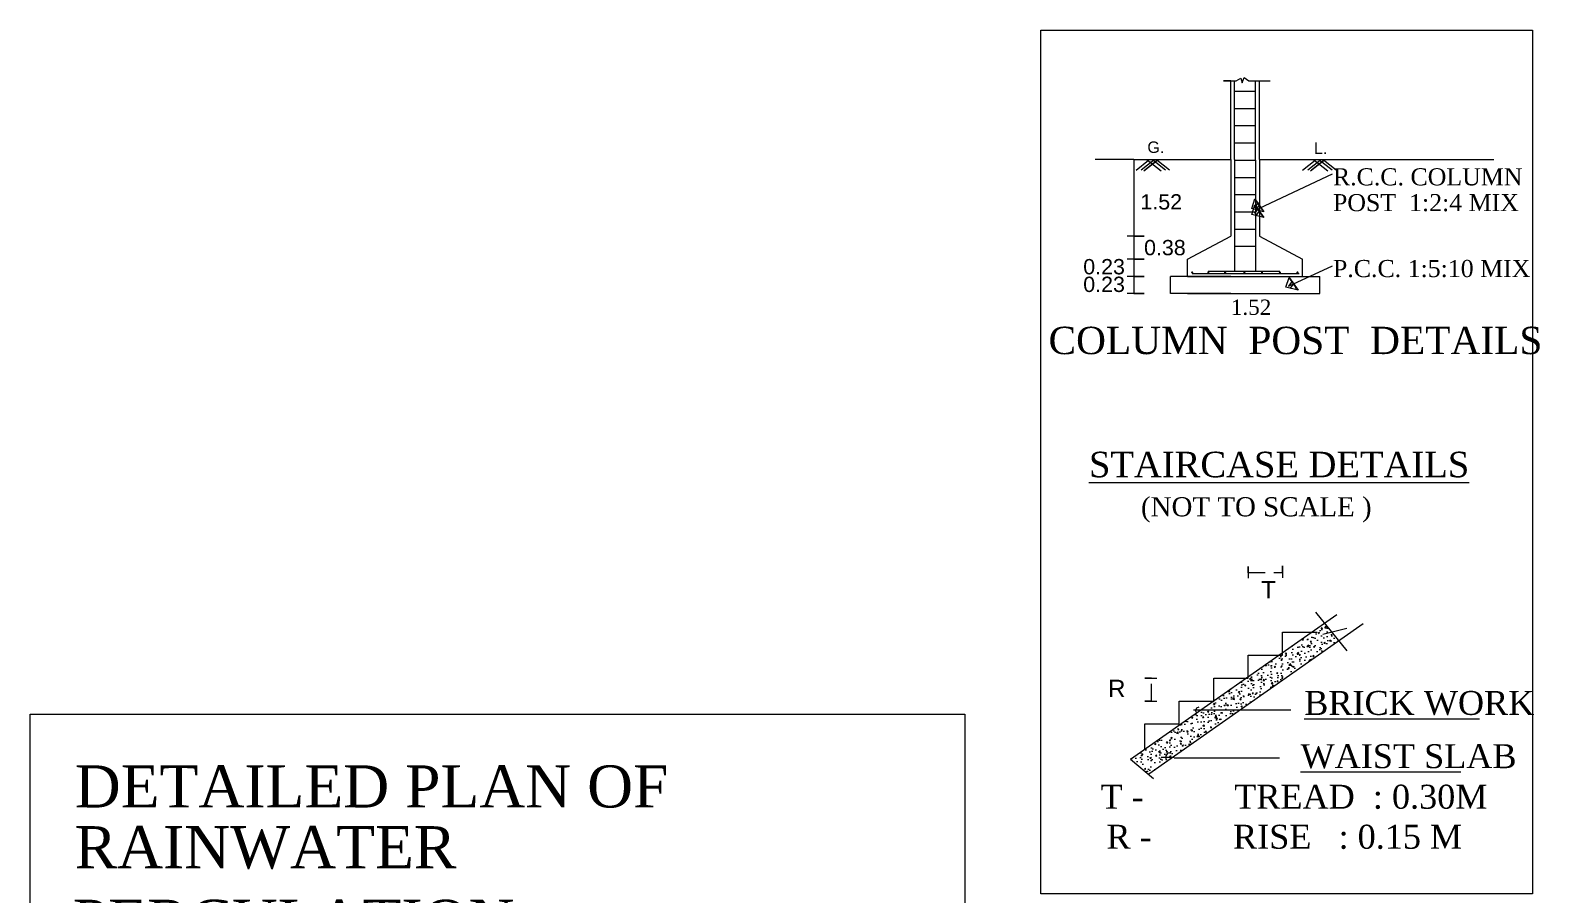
# Model space of a CAD drawing. Header units: metres. Extents: x 2066 to 2266, y 1708 to 2044.
# Drawn here: x 2115.61 to 2161.22, y 1830.43 to 1856.53 of the extents above; entities that cross this region are included whole.
import ezdxf

# ---------------------------------------------------------------- set-up
doc = ezdxf.new("R2010")
doc.units = ezdxf.units.M
doc.linetypes.add('DASHED2', pattern=[0.375, 0.25, -0.125])
doc.layers.add('00', color=5, linetype='Continuous')
doc.styles.add('00', font='romantic.ttf')
doc.styles.get("Standard").update_dxf_attribs({"font": 'arial.ttf'})
doc.dimstyles.get("Standard").update_dxf_attribs({"dimtxt": 0.18, "dimasz": 0.18, "dimexe": 0.18, "dimexo": 0.0625, "dimgap": 0.09, "dimtad": 0, "dimtih": 1, "dimtoh": 1, "dimdec": 4, "dimzin": 0, "dimdsep": 46, "dimtxsty": 'Standard', "dimcen": 0.09, "dimadec": 0, "dimazin": 0, "dimtfac": 1, "dimtdec": 4, "dimtofl": 0, "dimtmove": 0, "dimatfit": 3, "dimfxl": 0, "dimtolj": 1, "dimtzin": 0, "dimarcsym": 0})

# ---------------------------------------------------------------- blocks, each defined once
blk = doc.blocks.new('A$C70107E65')
at = {"layer": '00', "lineweight": 5}
h = blk.add_hatch(dxfattribs=at)
h.set_pattern_fill('AR-CONC', scale=0.0279862615920622, style=0)
h.set_pattern_definition([(49.99999999999996, (-79.38263200892106, -17.27929585354286), (0.20073431099835, -0.0175619766508331), [0.0209896961940467, -0.2308866581345132]), (355, (-79.38263200892106, -17.27929585354286), (-0.0388313111874091, 0.2105104582121996), [0.0167917569552374, -0.1847093265076109]), (100.4513999999998, (-79.365904150196, -17.28075935031666), (0.1619031489011078, 0.1929483537602943), [0.0178384963126773, -0.1962234655964284]), (46.18419999999998, (-79.38263200892106, -17.22332333035956), (0.2986808716862407, -0.0463225843347219), [0.0314845442910699, -0.3463299872017695]), (96.63559999999941, (-79.35774193880934, -17.22718356133919), (0.2615771497783063, 0.2726191755652245), [0.0267577453086033, -0.2943351513777141]), (351.1842000000001, (-79.38263200892106, -17.22332333035956), (0.2615769369665539, 0.2726193798718979), [0.0251876354328561, -0.2770639897614165]), (20.99999999999998, (-79.3546457473276, -17.2373164611563), (0.1670519690673399, -0.1126779759606607), [0.0209896961940466, -0.2308866581345127]), (326, (-79.3546457473276, -17.2373164611563), (0.0680948652851683, 0.2029423885417692), [0.0167917569552373, -0.1847093265076106]), (71.45140000000002, (-79.34072475587891, -17.24670630137916), (0.2351469027905171, 0.0902642285234249), [0.0178384963126775, -0.1962234655964299]), (37.50000000000001, (-79.38263200892106, -17.27929585354286), (0.0034030889183133, 0.093164544757128), [0, -0.1824704255802456, 0, -0.1875079526668167, 0, -0.1854089830474122]), (7.500000000000007, (-79.38263200892106, -17.27929585354286), (0.0736233289175878, 0.110381093437128), [0, -0.1069075192816776, 0, -0.1782724863414363, 0, -0.0706653105199571]), (327.5, (-79.44504137227341, -17.27929585354286), (0.1493969434243298, -0.0063122654053376), [0, -0.0699656539801556, 0, -0.2182928404180853, 0, -0.289657807477844]), (317.5, (-79.4730276338596, -17.27929585354286), (0.1632120069208872, 0.0280156422222101), [0, -0.0909553501742022, 0, -0.1449688350468823, 0, -0.2056990227016572])])
h.paths.add_polyline_path([(4.757078766422636, 4.200214741213129), (4.551188294521124, 4.455201785898679), (3.940482906757096, 4.027168929991602), (3.940482906757096, 3.990004099185171), (3.887457158627512, 3.990004099185171), (3.436730198103758, 3.674097359187725), (3.436730198103758, 3.654168960081733), (3.408296911882643, 3.654168960081733), (2.932977489450422, 3.321025788380211), (2.932977489450422, 3.318333820978295), (2.929136665137774, 3.318333820978295), (1.717223169813223, 2.468924588782101), (1.817742837956756, 2.385262267271173), (1.976332473532238, 2.251237703923834)])
at = {"layer": '00', "color": 7, "lineweight": 5}
for p, q in [((3.075180888103203, 12.38449306268012), (3.261620753248279, 12.38449306268012)), ((3.181877394854381, 12.38449306268012), (3.075180888103203, 12.38449306268012)), ((3.181877394854381, 11.73237503194104), (3.181877394854381, 12.38449306268012)), ((3.23784991804132, 11.73237503194104), (3.23784991804132, 12.38449306268012)), ((3.261620753248279, 12.38449306268012), (3.328323420493688, 12.42064972073422)), ((3.328323420493688, 12.42064972073422), (3.351668914379843, 12.35236699043889)), ((3.351668914379843, 12.35236699043889), (3.378350106897413, 12.43230776388372)), ((3.378350106897413, 12.43230776388372), (3.448387216631089, 12.38449306268012)), ((3.448387216631089, 12.38449306268012), (3.758502300821418, 12.38449306268012)), ((3.546129932707116, 11.7254412169932), (3.546129932707116, 12.37755924772864)), ((3.601671318734588, 11.73237503194104), (3.601671318734588, 12.38449306268012)), ((3.23784991804132, 12.23199965903768), (3.546129932707116, 12.23199965903768)), ((3.23784991804132, 11.98012330470737), (3.546129932707116, 11.98012330470737)), ((3.181877394854381, 11.23197551931662), (3.181877394854381, 11.73237503194104)), ((3.23784991804132, 11.23197551931662), (3.23784991804132, 11.73237503194104)), ((3.23784991804132, 11.7282469503807), (3.546129932707116, 11.7282469503807)), ((3.546129932707116, 11.22504170436878), (3.546129932707116, 11.7254412169932)), ((3.601671318734588, 11.23197551931662), (3.601671318734588, 11.73237503194104)), ((3.23784991804132, 11.4763705960504), (3.546129932707116, 11.4763705960504)), ((1.76795570480317, 11.23197551931662), (1.201996115800284, 11.23197551931662)), ((1.76795570480317, 11.23197551931662), (3.181877394854381, 11.23197551931662)), ((1.76795570480317, 11.23197551931662), (1.76795570480317, 9.272937207872015)), ((1.798576358196441, 11.07840301024043), (1.98231225994823, 11.22393438598737)), ((1.873770232326933, 11.08422845478344), (2.057506134071445, 11.22975983053402)), ((1.913129177315568, 11.06675212114714), (2.118929255280817, 11.22975983053402)), ((1.929182638625206, 11.08131573251012), (2.112918540376995, 11.2268471082607)), ((2.167241494054906, 11.0609266766005), (1.961441416082379, 11.22393438598737)), ((2.231403280064114, 11.07549028796711), (2.036635290212871, 11.22975983053402)), ((2.286815686369664, 11.07840301024043), (2.10307978462515, 11.22393438598737)), ((3.181877394854381, 11.23197551931662), (3.181877394854381, 10.11252505563243)), ((3.23784991804132, 11.23197551931662), (3.23784991804132, 9.601291069382569)), ((3.23784991804132, 11.22449424172373), (3.546129932707116, 11.22449424172373)), ((3.546129932707116, 11.22504170436878), (3.546129932707116, 9.598604879287446)), ((3.601671318734588, 11.23197551931662), (5.240348261191683, 11.23197551931662)), ((3.601671318734588, 11.23197551931662), (3.601671318734588, 10.11252505563243)), ((4.233125105332872, 11.07840301024043), (4.416861007084663, 11.22393438598737)), ((4.308318979463365, 11.08422845478344), (4.492054881207876, 11.22975983053402)), ((4.347677924452, 11.06675212114714), (4.553478002417251, 11.22975983053402)), ((4.363731385761639, 11.08131573251012), (4.547467287513426, 11.2268471082607)), ((4.601790241191337, 11.0609266766005), (4.395990163218812, 11.22393438598737)), ((4.665952027200545, 11.07549028796711), (4.471184037342027, 11.22975983053402)), ((4.721364433506096, 11.07840301024043), (4.537628531761582, 11.22393438598737)), ((5.240348261191683, 11.23197551931662), (7.025213330773113, 11.23197551931662)), ((3.23784991804132, 10.97261788739342), (3.546129932707116, 10.97261788739342)), ((3.23784991804132, 10.97261788739342), (3.546129932707116, 10.97261788739342)), ((3.23784991804132, 10.97261788739342), (3.546129932707116, 10.97261788739342)), ((3.601671318734588, 10.5208220020686), (4.668639286901452, 11.02237399460136)), ((3.23784991804132, 10.72074153306675), (3.546129932707116, 10.72074153306675)), ((3.489172694789886, 10.51491085084854), (3.535044571312027, 10.65638794836923)), ((3.579019760356458, 10.60204452929247), (3.527959451326752, 10.53123600185426)), ((3.580614619575498, 10.60011812123775), (3.52955431054579, 10.52930959379591)), ((3.535044571312027, 10.65638794836923), (3.668298066164425, 10.47003164229681)), ((3.59921837170259, 10.56664026557337), (3.535044571312027, 10.65638794836923)), ((3.579019760356458, 10.60204452929247), (3.619416983048721, 10.53123600185426)), ((3.580614619575498, 10.60011812123775), (3.621011842260486, 10.52930959379591)), ((3.23784991804132, 10.46886517873645), (3.546129932707116, 10.46886517873645)), ((3.23784991804132, 10.46886517873645), (3.546129932707116, 10.46886517873645)), ((3.489172694789886, 10.43095206607177), (3.535044571312027, 10.57242916359246)), ((3.668298066164425, 10.47003164229681), (3.489172694789886, 10.51491085084854)), ((3.668298066164425, 10.38607285752368), (3.489172694789886, 10.43095206607177)), ((3.579019760356458, 10.5180857445157), (3.527959451326752, 10.4472772170775)), ((3.580614619575498, 10.51615933646099), (3.52955431054579, 10.44535080901914)), ((3.535044571312027, 10.57242916359246), (3.668298066164425, 10.38607285752368)), ((3.59921837170259, 10.4826814807966), (3.535044571312027, 10.57242916359246)), ((3.59921837170259, 10.56664026557337), (3.548158062672881, 10.49583173813153)), ((3.59921837170259, 10.4826814807966), (3.548158062672881, 10.4118729533584)), ((3.579019760356458, 10.5180857445157), (3.619416983048721, 10.4472772170775)), ((3.580614619575498, 10.51615933646099), (3.621011842260486, 10.44535080901914)), ((3.59921837170259, 10.56664026557337), (3.639615594394853, 10.49583173813153)), ((3.59921837170259, 10.4826814807966), (3.639615594394853, 10.4118729533584)), ((3.23784991804132, 10.21698882440978), (3.546129932707116, 10.21698882440978)), ((3.23784991804132, 10.21698882440978), (3.546129932707116, 10.21698882440978)), ((3.23784991804132, 10.21698882440978), (3.546129932707116, 10.21698882440978)), ((1.919469027845479, 10.11252505563243), (1.668118389294249, 10.11252505563243)), ((1.76795570480317, 10.11252505563243), (1.919469027845479, 10.11252505563243)), ((2.552186509034072, 9.776689916528994), (3.181877394854381, 10.11252505563243)), ((3.23784991804132, 9.965112470079477), (3.546129932707116, 9.965112470079477)), ((3.601671318734588, 10.11252505563243), (4.231362204562174, 9.776689916528994)), ((1.919469027845479, 9.776689916528994), (1.668118389294249, 9.776689916528994)), ((1.76795570480317, 9.776689916528994), (1.919469027845479, 9.776689916528994)), ((2.552186509034072, 9.524813562198688), (2.552186509034072, 9.776689916528994)), ((4.231362204562174, 9.524813562198688), (4.231362204562174, 9.776689916528994)), ((1.919469027845479, 9.524813562198688), (1.668118389294249, 9.524813562198688)), ((1.76795570480317, 9.524813562198688), (1.919469027845479, 9.524813562198688)), ((2.552186509034072, 9.524813562198688), (2.300310154707402, 9.524813562198688)), ((2.300310154707402, 9.272937207872015), (2.300310154707402, 9.524813562198688)), ((2.552186509034072, 9.524813562198688), (4.231362204562174, 9.524813562198688)), ((3.181877394854381, 9.524813562198688), (2.552186509034072, 9.524813562198688)), ((2.616484956270141, 9.567506368530305), (4.182561860550777, 9.567506368530305)), ((2.85407513139944, 9.601291069382569), (3.23784991804132, 9.601291069382569)), ((3.181877394854381, 9.524813562198688), (3.601671318734588, 9.524813562198688)), ((3.181877394854381, 9.524813562198688), (3.601671318734588, 9.524813562198688)), ((3.23784991804132, 9.601291069382569), (3.546129932707116, 9.601291069382569)), ((3.898288192001928, 9.598604879287446), (3.546129932707116, 9.598604879287446)), ((3.988330930449592, 9.366385034805717), (4.034202806979009, 9.507862132326409)), ((4.028712546205496, 9.380783777756733), (4.668639286901452, 9.681595556034152)), ((4.098376607362296, 9.418114449530547), (4.034202806979009, 9.507862132326409)), ((4.034202806979009, 9.507862132326409), (4.167456301824132, 9.321505826257633)), ((4.231362204562174, 9.524813562198688), (4.483238558888841, 9.524813562198688)), ((4.483238558888841, 9.272937207872015), (4.483238558888841, 9.524813562198688)), ((1.919469027845479, 9.272937207872015), (1.668118389294249, 9.272937207872015)), ((1.76795570480317, 9.272937207872015), (1.919469027845479, 9.272937207872015)), ((2.552186509034072, 9.272937207872015), (2.300310154707402, 9.272937207872015)), ((2.552186509034072, 9.272937207872015), (4.231362204562174, 9.272937207872015)), ((3.181877394854381, 9.272937207872015), (2.552186509034072, 9.272937207872015)), ((3.181877394854381, 9.272937207872015), (3.601671318734588, 9.272937207872015)), ((4.167456301824132, 9.321505826257633), (3.988330930449592, 9.366385034805717)), ((4.078177996016164, 9.45351871324965), (4.027117686986456, 9.382710185811447)), ((4.079772855235205, 9.451592305194936), (4.028712546205496, 9.380783777756733)), ((4.098376607362296, 9.418114449530547), (4.047316298332588, 9.347305922092346)), ((4.078177996016164, 9.45351871324965), (4.118575218708429, 9.382710185811447)), ((4.079772855235205, 9.451592305194936), (4.120170077927469, 9.380783777756733)), ((4.098376607362296, 9.418114449530547), (4.138773830054561, 9.347305922092346)), ((4.231362204562174, 9.272937207872015), (4.483238558888841, 9.272937207872015)), ((1.718055740981071, 2.469508123533159), (4.731241857589338, 4.581398217698731)), ((1.983359491467125, 2.256162819401652), (5.116745255385466, 4.452298769829211)), ((4.419735685398335, 4.618000540045613), (4.877833020451362, 4.050665468319492)), ((3.940482906757096, 3.990004099185171), (3.940482906757096, 4.325839238292246)), ((3.940482906757096, 4.325839238292246), (4.444235615417709, 4.325839238292246)), ((4.877833020451362, 4.380085855747893), (4.529679155290069, 4.288580152617213)), ((3.436730198103758, 3.654168960081733), (3.436730198103758, 3.990004099185171)), ((3.436730198103758, 3.990004099185171), (3.940482906757096, 3.990004099185171)), ((2.932977489450422, 3.318333820978295), (2.932977489450422, 3.654168960081733)), ((2.932977489450422, 3.654168960081733), (3.436730198103758, 3.654168960081733)), ((2.429224780789809, 2.98249868187122), (2.429224780789809, 3.318333820978295)), ((2.429224780789809, 3.318333820978295), (2.932977489450422, 3.318333820978295)), ((2.638029195884882, 3.190524660160007), (4.059237153094726, 3.190524660160007)), ((1.925472072129196, 2.614882646768819), (1.925472072129196, 2.98249868187122)), ((1.925472072129196, 2.98249868187122), (2.429224780789809, 2.98249868187122)), ((4.256210671970618, 3.059075369914352), (6.816399991279467, 3.059075369914352)), ((1.718055740981071, 2.469508123533159), (2.055953428724023, 2.183949802580173)), ((2.352662383258575, 2.49259569624337), (2.165102972139719, 2.49259569624337)), ((2.356136813526973, 2.486668800684127), (3.894799946341663, 2.486668800684127)), ((4.202067670346878, 2.281063724029081), (6.543673977910656, 2.281063724029081))]:
    blk.add_line(p, q, dxfattribs=at)
at = {"layer": '00', "color": 7, "linetype": 'DASHED2', "lineweight": 5}
for p, q in [((3.436730198103758, 5.284205675277917), (3.436730198103758, 5.113178521103691)), ((3.436730198103758, 5.190918136635445), (3.436730198103758, 5.284205675277917)), ((3.436730198103758, 5.198692098187166), (3.940482906757096, 5.198692098187166)), ((3.940482906757096, 5.291979636829637), (3.940482906757096, 5.120952482655412)), ((3.940482906757096, 5.198692098187166), (3.940482906757096, 5.291979636829637)), ((2.022314376365101, 3.654168960081733), (1.92902683772263, 3.654168960081733)), ((1.92902683772263, 3.654168960081733), (2.100053991896857, 3.654168960081733)), ((2.022314376365101, 3.318333820978295), (2.022314376365101, 3.654168960081733)), ((2.022314376365101, 3.318333820978295), (1.92902683772263, 3.318333820978295)), ((1.92902683772263, 3.318333820978295), (2.100053991896857, 3.318333820978295))]:
    blk.add_line(p, q, dxfattribs=at)
at = {"layer": '00', "color": 7, "lineweight": 9}
blk.add_lwpolyline([(0.4090577747265344, 13.12375165324192), (7.593300330467173, 13.12375165324192), (7.593300330467173, 0.5000035465127441), (0.4090577747265344, 0.5000035465127441)], close=True, dxfattribs=at)
at = {"layer": '00', "color": 7, "lineweight": 5, "const_width": 0.015742272145535}
for points in [[(2.610881549764599, 9.583236721307912, 1), (2.62662382191047, 9.583236721307912, 1)], [(2.847931581636657, 9.583236721307912, 1), (2.863673853782528, 9.583236721307912, 1)], [(3.092546759427932, 9.583236721307912, 1), (3.108289031573803, 9.583236721307912, 1)], [(3.374571254054899, 9.583236721307912, 1), (3.390313526200768, 9.583236721307912, 1)], [(3.631714614966766, 9.583236721307912, 1), (3.647456887112638, 9.583236721307912, 1)], [(3.892999013587541, 9.583298134446522, 1), (3.908741285726136, 9.583298134446522, 1)], [(4.149805578286758, 9.583236721307912, 1), (4.165547850432631, 9.583236721307912, 1)]]:
    blk.add_lwpolyline(points, format="xyb", close=True, dxfattribs=at)
at = {"layer": '00', "color": 7, "lineweight": 5}
for centre, radius, start, end in [((2.718517223547677, 3.178210291240247), 0.0487454726731939, 92.33946802702269, 207.4615522049077), ((2.298640288347086, 2.49415654178665), 0.0672455804395009, 101.5806783420991, 215.4753735807949)]:
    blk.add_arc(centre, radius, start, end, dxfattribs=at)
for points in [[(3.535044571312027, 10.65638794836923), (3.668298066164425, 10.47003164229681), (3.489172694789886, 10.51491085084854), (3.535044571312027, 10.65638794836923)], [(3.527959451326752, 10.53123600185426), (3.579019760356458, 10.60204452929247), (3.619416983048721, 10.53123600185426), (3.527959451326752, 10.53123600185426)], [(3.52955431054579, 10.52930959379591), (3.580614619575498, 10.60011812123775), (3.621011842260486, 10.52930959379591), (3.52955431054579, 10.52930959379591)], [(3.535044571312027, 10.57242916359246), (3.668298066164425, 10.38607285752368), (3.489172694789886, 10.43095206607177), (3.535044571312027, 10.57242916359246)], [(3.527959451326752, 10.4472772170775), (3.579019760356458, 10.5180857445157), (3.619416983048721, 10.4472772170775), (3.527959451326752, 10.4472772170775)], [(3.52955431054579, 10.44535080901914), (3.580614619575498, 10.51615933646099), (3.621011842260486, 10.44535080901914), (3.52955431054579, 10.44535080901914)], [(3.548158062672881, 10.49583173813153), (3.59921837170259, 10.56664026557337), (3.639615594394853, 10.49583173813153), (3.548158062672881, 10.49583173813153)], [(3.548158062672881, 10.4118729533584), (3.59921837170259, 10.4826814807966), (3.639615594394853, 10.4118729533584), (3.548158062672881, 10.4118729533584)], [(4.034202806979009, 9.507862132326409), (4.167456301824132, 9.321505826257633), (3.988330930449592, 9.366385034805717), (4.034202806979009, 9.507862132326409)], [(4.027117686986456, 9.382710185811447), (4.078177996016164, 9.45351871324965), (4.118575218708429, 9.382710185811447), (4.027117686986456, 9.382710185811447)], [(4.028712546205496, 9.380783777756733), (4.079772855235205, 9.451592305194936), (4.120170077927469, 9.380783777756733), (4.028712546205496, 9.380783777756733)], [(4.047316298332588, 9.347305922092346), (4.098376607362296, 9.418114449530547), (4.138773830054561, 9.347305922092346), (4.047316298332588, 9.347305922092346)]]:
    blk.add_solid(points, dxfattribs=at)
at = {"layer": '00', "color": 7, "lineweight": 5, "style": '00'}
for s, height, p in [('R.C.C. COLUMN', 0.25, (4.675747475630487, 10.85545757552973)), ('POST  1:2:4 MIX', 0.25, (4.676205640891566, 10.47833665534199)), ('P.C.C. 1:5:10 MIX', 0.25, (4.676205640891566, 9.514831858719841)), ('1.52', 0.2238900927364977, (3.183268688044337, 8.96238580589852)), ('COLUMN  POST  DETAILS', 0.4, (0.5198119780919797, 8.388973840981606)), ('(NOT TO SCALE )', 0.2798626159206222, (1.871160791735746, 6.01767485379969)), ('BRICK WORK', 0.35, (4.256210671970618, 3.115047893101291)), ('WAIST SLAB', 0.35, (4.202067670346878, 2.33703624721238)), ('T -          TREAD  : 0.30M', 0.35, (1.280339713681313, 1.744500337576026)), ('R -         RISE   : 0.15 M', 0.35, (1.365908746869535, 1.159449140715877))]:
    blk.add_text(s, height=height, dxfattribs=at).set_placement(p)
at = {"layer": '00', "color": 7, "lineweight": 5, "attachment_point": 1}
for s, insert, char_height, width in [('{\\fArial|b0|i0|c0|p34; G. }', (1.89882543306885, 11.49709242079552), 0.1679175695523733, 4.778654166844624), ('{\\fArial|b0|i0|c0|p34; L.}', (4.333374180205281, 11.48255412042999), 0.1679175695523733, 4.778654166844624), ('{\\fArial|b0|i0|c0|p34;1.52}', (1.862396628654095, 10.72670926442515), 0.2238900927364977, 4.778071119728124), ('{\\fArial|b0|i0|c0|p34;0.38}', (1.915921622967289, 10.05774290827321), 0.2238900927364977, 4.778654166844624), ('{\\fArial|b0|i0|c0|p34;0.23}', (1.027111252245958, 9.778819929808376), 0.2238900927364977, 4.778654166844624), ('{\\fArial|b0|i0|c0|p34;0.23}', (1.027111252245958, 9.52081610901223), 0.2238900927364977, 4.778654166844624), ('{\\fRomantic|b0|i0|c2|p2;\\LSTAIRCASE DETAILS}', (1.110422004770952, 6.961985592217388), 0.3731501545608296, 14.52564716243563), ('{\\fArial|b0|i0|c0|p34;T}', (3.627593253688246, 5.073307494312756), 0.2518763543285599, 14.52564716243563), ('{\\fArial|b0|i0|c0|p34;R}', (1.389364325041241, 3.628857172330753), 0.2518763543285599, 14.52564716243563)]:
    blk.add_mtext(s, dxfattribs=dict(at, insert=insert, char_height=char_height, width=width))
blk = doc.blocks.new('A$C24B026FE')
h = blk.add_hatch()
h.set_pattern_fill('AR-SAND', color=0, scale=0.02)
h.set_pattern_definition([(37.50000000000001, (-99.46944372088728, -36.2169554655144), (-0.0012598671621922, 0.0385364753802632), [0, -0.0304, 0, -0.034, 0, -0.0325]), (7.499999999999999, (-99.46944372088728, -36.2169554655144), (0.0353955341053546, 0.0564429213045948), [0, -0.0164, 0, -0.0274, 0, -0.0105]), (327.5, (-99.49404372089113, -36.2169554655144), (0.0622828372350299, 0.0001131810707393), [0, -0.01, 0, -0.036, 0, -0.047]), (317.5, (-99.49404372089113, -36.2169554655144), (0.0601225320914459, 0.017553511298685), [0, -0.005, 0, -0.0236, 0, -0.027])])
h.paths.add_polyline_path([(2.899198624081917, 2.334005399008788), (1.899198624081918, 2.334005399008788), (1.899198624081918, 2.09866345488433), (2.899198624081917, 2.09866345488433)])
h = blk.add_hatch()
h.set_pattern_fill('GRAVEL', color=0, scale=0.5)
h.set_pattern_definition([(228.012787504, (-99.10944372088602, -35.7169554655144), (-4.000000000000031, -4.5), [0.067268, -6.659544023536849]), (184.969740728, (-99.15444372088496, -35.76695546551434), (5.999999999999987, 0.5000000000000177), [0.115434, -11.42796238061499]), (132.510447078, (-99.2694437208902, -35.77695546551435), (5.000000000000059, -5.499999999999932), [0.08139399999999901, -8.058016298049719]), (267.273689006, (-99.464443720889, -35.90195546551456), (0.5000000000000121, 10.00000000000001), [0.1051189999999983, -10.40677902081425]), (292.833654178, (-99.46944372088728, -36.00695546551458), (-2.499999999999994, 6.000000000000013), [0.1030774999999983, -10.2046865640439]), (357.273689006, (-99.42944372088594, -36.10195546551439), (-10.00000000000001, 0.5000000000000128), [0.1051189999999983, -10.40677902081425]), (37.6942404667, (-99.3244437208832, -36.1069554655145), (-6.499999999999999, -4.999999999999987), [0.1390145, -13.762424274458]), (72.2553283749, (-99.214443720889, -36.02195546551445), (3.500000000000013, 11), [0.1312439999999964, -12.99316074840645]), (121.429565615, (-99.17444372088812, -35.89695546551445), (-4.000000000000006, 6.499999999999992), [0.105474999999999, -10.44203655486437]), (175.236358309, (-99.2294437208891, -35.80695546551432), (5.499999999999992, -0.500000000000019), [0.120416, -5.90038128939615]), (222.397437798, (-99.34944372088422, -35.79695546551432), (-5.999999999999981, -5.499999999999986), [0.155724, -15.41668750239745]), (138.814074834, (-98.96944372088592, -35.90695546551444), (-3.500000000000015, 3), [0.0531504999999992, -5.261922406367233]), (171.46923439, (-99.00944372088816, -35.8719554655146), (6.499999999999999, -0.9999999999999976), [0.1011185, -10.0107557080785]), (225, (-99.10944372088602, -35.8569554655145), (-1e-16, -0.4999999999999666), [0.0707105, -0.63639628118655]), (203.198590514, (-99.1444437208902, -35.79695546551432), (2.499999999999994, 0.9999999999999876), [0.038079, -3.76980755293195]), (291.801409486, (-99.17944372088594, -35.81195546551442), (-0.4999999999998421, 1.500000000000051), [0.0538515, -2.63873090356725]), (30.96375653209998, (-99.15944372088894, -35.8619554655146), (1.500000000000025, 0.9999999999999896), [0.08746449999999902, -2.828011447422615]), (161.565051177, (-99.08444372088505, -35.81695546551453), (1.000000000000005, -0.4999999999999884), [0.0632454999999988, -1.517893330084179]), (16.389540334, (-99.46944372088728, -35.81195546551442), (4.999999999999983, 1.500000000000022), [0.0886, -8.771422573334698]), (70.3461759419, (-99.38444372088816, -35.78695546551432), (-2.00000000000061, -5.500000000001699), [0.0743305, -7.358703873659498]), (293.198590514, (-99.08444372088505, -35.7169554655144), (-0.9999999999999852, 2.499999999999995), [0.0761575, -3.73172905293195]), (343.610459666, (-99.05444372088594, -35.78695546551432), (-4.999999999999983, 1.500000000000019), [0.0885999999999983, -8.771422573334267]), (339.44395478, (-99.46944372088728, -36.1219554655146), (-2.500000000000018, 1.000000000000011), [0.0854399999999983, -4.186561872658634]), (294.775140569, (-99.38944372088508, -36.15195546551433), (-2.500000000000002, 5.5), [0.071589, -7.087321531637998]), (66.8014094864, (-99.0794437208872, -36.2169554655144), (0.9999999999999905, 2.499999999999984), [0.0761575, -3.73172905293195]), (17.3540246363, (-99.04944372088906, -36.14695546551422), (-6.499999999999987, -1.99999999999998), [0.0838155, -8.29771180712]), (69.44395478040002, (-99.3244437208832, -36.2169554655144), (-1.000000000000001, -2.499999999999976), [0.0427199999999992, -4.229281872658634]), (101.3099324739999, (-99.10944372088602, -36.2169554655144), (-0.4999999999999819, 2.000000000000003), [0.025495, -2.524014756796399]), (165.963756532, (-99.11444372089113, -36.1919554655143), (1.499999999999979, -0.5000000000000007), [0.1030775, -1.95847531280885]), (186.009005957, (-99.214443720889, -36.16695546551465), (5.000000000000023, 0.4999999999999917), [0.095525, -9.456961587271401]), (303.690067526, (-99.15944372088894, -35.90695546551444), (-0.4999999999999936, 0.9999999999999928), [0.0721109999999983, -1.730664637731968]), (353.157226587, (-99.11944372088806, -35.9669554655144), (8.500000000000009, -1.000000000000025), [0.125897, -12.46378131201415]), (60.9453959009, (-98.99444372088806, -35.9819554655145), (-1.999999999999985, -3.499999999999988), [0.051478, -5.0963370704935]), (90, (-98.96944372088592, -35.93695546551443), (-0.5, 0.5), [0.03, -0.47]), (120.256437164, (-99.22444372088327, -36.15195546551433), (2.000000000000003, -3.500000000000003), [0.069462, -6.876759994724901]), (48.01278750419999, (-99.25944372088816, -36.0919554655144), (4, 4.499999999999988), [0.134536, -6.592276023536848]), (0, (-99.16944372088415, -35.99195546551448), (0.5, 0.5), [0.13, -0.37]), (325.3048464690001, (-99.03944372088608, -35.99195546551448), (5.000000000000068, -3.499999999999913), [0.0790569999999983, -7.826637150420885]), (254.0546040990001, (-98.97444372088422, -36.03695546551432), (-0.5000000000000189, -2.000000000000002), [0.072801, -3.56725394464025]), (207.645975364, (-98.99444372088806, -36.1069554655145), (-9.499999999999977, -5.000000000000023), [0.1185325, -11.7347370911297]), (175.42607874, (-99.09944372088421, -36.16195546551432), (-6.499999999999976, 0.5000000000000007), [0.1253995, -12.41453670398445])])
h.paths.add_polyline_path([(2.899198624081917, 2.09866345488433), (1.899198624081918, 2.09866345488433), (1.899198624081918, 0.8340053990090153), (2.899198624081917, 0.8340053990090153)])
at = {"color": 0}
for p, q in [((0.5448985562350117, 2.334005399008788), (1.92484203121694, 2.334005399008788)), ((0.936541310273924, 2.215025146925313), (0.8313766743617634, 2.334005399008788)), ((0.979685782260958, 2.215025146925313), (0.8745211463487976, 2.334005399008788)), ((2.877987903334087, 2.334005399008788), (1.920409344829976, 2.334005399008788)), ((2.877987903334087, 2.334005399008788), (4.257931378308967, 2.334005399008788)), ((1.899198624081918, 2.09866345488433), (2.899198624081917, 2.09866345488433))]:
    blk.add_line(p, q, dxfattribs=at)
at = {"lineweight": 5}
blk.add_lwpolyline([(4.882142510511357, -8.65767902e-08), (0, -8.65767902e-08), (-4e-16, 4.511965363012875), (4.882142510511357, 4.511965363012875)], close=True, dxfattribs=at)
at = {"color": 0}
blk.add_lwpolyline([(1.899198624081918, 0.8340053990090153), (2.899198624081917, 0.8340053990090153), (2.899198624081917, 2.334005399008788), (1.899198624081918, 2.334005399008788)], close=True, dxfattribs=at)
at = {"color": 0, "style": '00'}
for s, p in [('DETAILED PLAN OF ', (0.2326705556893103, 4.025243795923472)), ('RAINWATER ', (0.23226806741377, 3.70757239122372)), ('PERCULATION ', (0.2223905190497817, 3.323199372061111)), ('PEBBLE  BED', (0.2330227016527715, 2.976090678475202))]:
    blk.add_text(s, height=0.22, dxfattribs=at).set_placement(p)
at = {"color": 0, "char_height": 0.15, "width": 2.530268343802055, "attachment_point": 1, "style": '00'}
for s, insert in [('\\A1;SAND', (2.79138655081897, 3.128557038920348)), ('{\\fRomantic|b0|i0|c2|p2;BRICK BATS}', (3.526714246936079, 1.896527186346389))]:
    blk.add_mtext(s, dxfattribs=dict(at, insert=insert))
at = {"color": 0, "insert": (0.6002175066628297, 2.611093495109685), "char_height": 0.2179023208665066, "width": 2.530268343802055, "attachment_point": 1}
blk.add_mtext('{\\fRomantic|b0|i0|c2|p2;G.L.}', dxfattribs=at)
at = {"color": 0, "insert": (1.251989336600557, 0.1649194171745307), "char_height": 0.18, "width": 5.679711812704572, "attachment_point": 1, "rotation": 90, "style": '00'}
blk.add_mtext('SAND FILLING', dxfattribs=at)
at = {"color": 0}
for points, override in [([(2.701386550814731, 2.1359363025457), (2.701386550814731, 2.614567168566622), (2.701386550817915, 2.878557038920121)], {"dimscale": 1, "dimasz": 0.1, "dimtad": 0}), ([(2.717404753699837, 1.600784897272546), (3.521123595705828, 1.600784897272546)], {"dimscale": 1, "dimgap": 0.09, "dimtad": 0})]:
    blk.add_leader(points, dimstyle='Standard', override=override, dxfattribs=at)

msp = doc.modelspace()

# ---------------------------------------------------------------- block references
at = {"xscale": 2.067295017165595, "yscale": 2.067295017165595, "zscale": 2.067295017165595}
msp.add_blockref('A$C70107E65', (2145.301371552896, 1829.397367399126), dxfattribs=at)
at = {"linetype": 'ByBlock', "xscale": 5.783914966017183, "yscale": 5.783914966017183, "zscale": 5.783914966017183}
msp.add_blockref('A$C24B026FE', (2115.610954641522, 1809.758888924568), dxfattribs=at)

doc.saveas('drawing.dxf')
